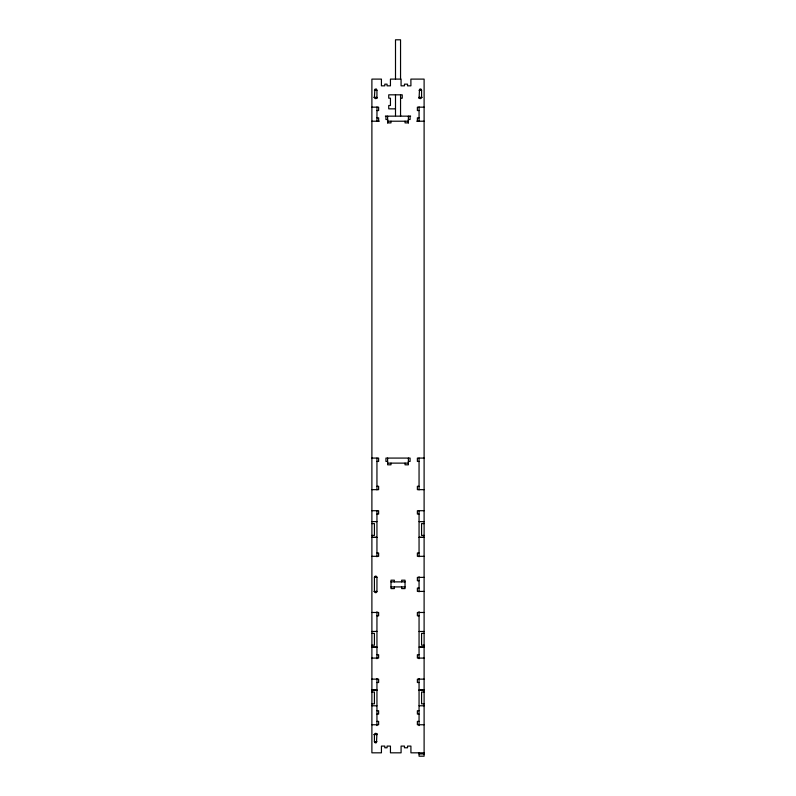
<?xml version="1.0" encoding="UTF-8"?>
<svg xmlns="http://www.w3.org/2000/svg" width="796" height="796" viewBox="0 0 796 796"><rect width="100%" height="100%" fill="white"/><g stroke="black" fill="none" stroke-linecap="round" stroke-linejoin="round"><path stroke-width="1.19" d="M390.995 121.211L390.995 122.892L387.622 122.892L387.622 119.529L385.941 119.529L385.941 116.156M395.503 115.699L395.503 94.823M400.547 115.032L400.547 116.156L400.547 94.823M405.035 121.211L405.035 122.892L408.398 122.892L408.398 119.529L410.079 119.529L410.079 116.156M374.418 90.326L376.946 90.326M419.054 90.326L421.582 90.326M373.792 97.351L376.946 97.351A1.264 1.264 0 0 1 375.682 98.614A1.264 1.264 0 0 1 374.418 97.351L374.896 89.291A1.473 1.473 0 0 1 376.359 89.242M422.208 97.351L419.054 97.351A1.264 1.264 0 0 0 420.318 98.614A1.264 1.264 0 0 0 421.582 97.351L421.572 90.018L421.004 89.232M400.527 98.187L402.239 98.187L402.239 94.823L388.737 94.823L388.737 98.187L390.448 98.187L390.448 105.49L388.737 105.49L388.737 108.853L395.503 108.853M371.891 107.171L378.627 107.171L378.627 110.544L376.946 110.544M424.109 107.171L417.373 107.171L417.373 110.544L419.054 110.544M385.363 116.156L410.637 116.156M376.946 117.838L378.657 117.838L378.657 121.211M419.084 117.838L417.373 117.838L417.393 121.211M371.891 121.211L379.224 121.211M387.612 121.211L408.388 121.211L408.388 116.156M416.776 121.211L424.109 121.211M371.891 458.078L378.627 458.078L378.627 461.441L376.946 461.441M424.109 458.078L417.373 458.078L417.373 461.441L419.054 461.441M387.622 461.441L385.941 461.441L385.941 458.078L410.079 458.078L410.079 461.441L408.398 461.441L408.398 464.814L405.035 464.814L405.035 463.123M387.612 463.123L408.388 463.123L408.388 458.078M376.946 486.286L378.627 486.286L378.627 489.659L371.891 489.659M419.054 486.286L417.373 486.286L417.373 489.659L424.109 489.659M371.891 510.714L378.627 510.714L378.627 514.077L376.946 514.077M424.109 510.714L417.373 510.714L417.373 514.077L419.054 514.077M371.891 521.619L376.946 521.619M419.054 521.619L424.109 521.688M371.891 523.609L374.418 523.609L374.418 535.4L371.891 535.4M424.109 523.609L421.582 523.609L421.582 535.4L424.109 535.4M371.891 537.32L376.946 537.32M419.054 537.32L424.109 537.32M371.891 537.39L376.946 537.39M419.054 537.39L424.109 537.39M376.946 552.961L378.627 552.961L378.627 556.324L371.891 556.324M419.054 552.961L417.373 552.961L417.373 556.324L424.109 556.324M374.418 577.379L376.946 577.379L376.946 591.418A1.264 1.264 0 0 1 375.682 592.682A1.264 1.264 0 0 1 374.418 591.418L374.418 577.379A1.264 1.264 0 0 1 375.682 576.115A1.264 1.264 0 0 1 376.946 577.379M424.109 577.379L417.373 577.379L417.373 580.752L419.054 580.752M390.985 581.876L405.015 581.876M390.985 586.921L405.015 586.921M419.054 588.045L417.373 588.045L417.373 591.418L424.109 591.418M373.911 591.418L376.946 591.418M371.891 612.472L378.627 612.472L378.627 615.835L376.946 615.835M424.109 612.472L417.373 612.472L417.373 615.835L419.054 615.835M371.891 631.477L376.946 631.407M419.054 631.477L424.109 631.477M371.891 633.397L374.418 633.397L374.418 645.188L371.891 645.188M424.109 633.397L421.582 633.397L421.582 645.188L424.109 645.188M376.946 654.72L378.627 654.72L378.627 658.083L371.891 658.083M419.054 654.72L417.373 654.72L417.373 658.083L424.109 658.083M371.891 679.137L378.627 679.137L378.627 682.51L376.946 682.51M424.109 679.137L417.373 679.137L417.373 682.51L419.054 682.51M371.891 690.052L376.946 690.052M419.054 690.052L424.109 690.052M371.891 690.122L376.946 690.122M419.054 690.122L424.109 690.122M371.891 692.042L374.418 692.042L374.418 703.833L371.891 703.833M424.109 692.042L421.582 692.042L421.582 703.833L424.109 703.833M371.891 705.753L376.946 705.823M419.054 705.753L424.109 705.823M376.946 710.719L378.627 710.719L378.627 714.092L376.946 714.092M419.054 710.719L417.373 710.719L417.373 714.092L419.054 714.092M376.946 721.395L378.627 721.395L378.627 724.758L371.891 724.758M419.054 721.395L417.373 721.395L417.373 724.758L424.109 724.758M373.792 734.589L376.946 734.589A1.264 1.264 0 0 0 375.682 733.325A1.264 1.264 0 0 0 374.418 734.589L374.428 741.912L374.996 742.708A1.473 1.473 0 0 0 376.468 742.638L376.946 733.534M374.418 741.603L376.946 741.603M424.109 752.827L410.915 752.827L410.915 746.091L407.542 746.091L407.542 747.782L404.458 747.782L404.458 746.091L401.085 746.091L401.085 752.827L390.448 752.827L390.448 746.091L387.075 746.091L387.075 747.782L384.806 747.782L384.806 746.091L381.433 746.091L381.433 752.827L371.891 752.827L371.891 79.103L381.433 79.103L381.413 85.839L384.806 85.839L384.806 84.157L387.075 84.157L387.055 85.839L390.448 85.839L390.448 79.103L401.085 79.103L401.065 85.839L404.458 85.839L404.458 84.157L407.542 84.157L407.522 85.839L410.915 85.839L410.885 79.103L424.109 79.103L424.109 756.19L419.054 756.2L419.054 752.618M419.054 753.951L424.109 753.951M376.369 89.232L376.936 90.018L376.946 98.396M419.054 98.396L419.532 89.291A1.473 1.473 0 0 1 420.994 89.242M419.084 106.943L419.054 121.211M419.054 458.078L419.054 489.868M419.054 510.714L419.054 556.752M419.054 576.752L419.054 591.836M419.054 611.627L419.054 658.72M419.054 678.51L419.054 725.604M408.398 120.644L408.398 122.892M401.662 581.876L401.662 580.185L405.035 580.185L405.035 588.612L401.662 588.612L401.662 586.921M400.547 79.103L400.547 39.8L395.503 39.8L395.503 79.103M394.358 581.876L394.358 580.185L390.995 580.185L390.995 588.612L394.358 588.612L394.358 586.921M390.995 463.123L390.995 464.814L387.622 464.814L387.612 458.078M387.612 116.156L387.622 122.892M376.976 106.943L376.946 121.211M376.946 458.078L376.946 489.868M376.946 510.714L376.946 556.782M376.946 611.776L376.946 658.72M376.946 678.51L376.946 725.604M376.946 647.108L371.891 647.108L376.946 647.178M424.109 647.108L419.054 647.108L424.109 647.178"/></g></svg>
